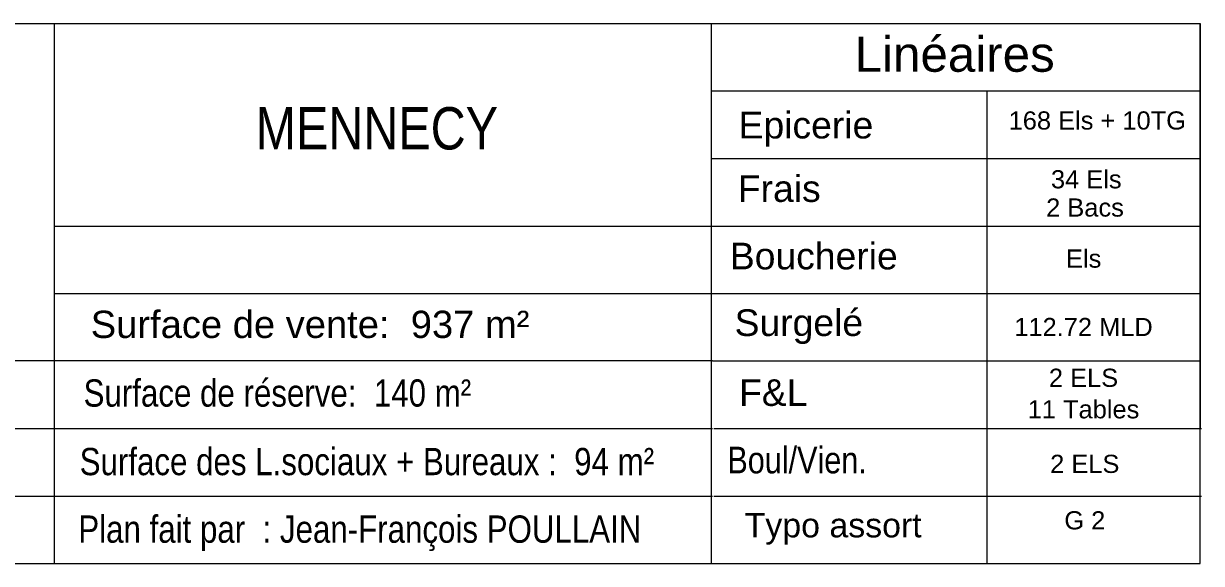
# Model space of a CAD drawing. Header units: millimetres. Extents: x 15590 to 15992, y 1055 to 1132.
# Drawn here: x 15659.18 to 15670.31, y 1063.33 to 1068.43 of the extents above; entities that cross this region are included whole.
import ezdxf

# ---------------------------------------------------------------- set-up
doc = ezdxf.new("R2010")
doc.units = ezdxf.units.MM
doc.header["$MEASUREMENT"] = 0
doc.layers.get('0').update_dxf_attribs({"lineweight": 9})
doc.layers.add('Hachures', color=252, linetype='Continuous', lineweight=20)
doc.layers.add('le cartouche', color=7, linetype='Continuous')
doc.styles.add('Arial Narrow', font='ARIALN.TTF', dxfattribs={"height": 0.3})

msp = doc.modelspace()

# ---------------------------------------------------------------- linework, layer by layer
for p, q in [((15659.47, 1068.432), (15659.47, 1063.326)), ((15665.676, 1068.432), (15665.676, 1063.326)), ((15670.295, 1064.602), (15670.295, 1068.432)), ((15670.295, 1068.432), (15670.295, 1064.602)), ((15670.295, 1063.326), (15670.295, 1068.432)), ((15665.676, 1067.794), (15670.295, 1067.794)), ((15668.279, 1067.794), (15668.279, 1063.326)), ((15665.676, 1067.155), (15670.295, 1067.155)), ((15670.295, 1066.517), (15670.295, 1067.155)), ((15659.47, 1066.517), (15670.295, 1066.517)), ((15659.47, 1065.879), (15665.688, 1065.879)), ((15665.688, 1065.879), (15670.295, 1065.879)), ((15665.688, 1065.241), (15655.98, 1065.241)), ((15665.688, 1065.241), (15670.295, 1065.241)), ((15655.98, 1064.602), (15665.688, 1064.602)), ((15665.7, 1064.602), (15670.307, 1064.602)), ((15655.98, 1063.964), (15665.688, 1063.964)), ((15665.7, 1063.964), (15670.307, 1063.964)), ((15655.98, 1063.326), (15670.295, 1063.326))]:
    msp.add_line(p, q)
at = {"layer": 'Hachures'}
msp.add_line((15655.98, 1068.432), (15670.295, 1068.432), dxfattribs=at)

# ---------------------------------------------------------------- texts
at = {"style": 'Arial Narrow'}
for s, height, p in [('Surface de réserve:  140 m²', 0.2578, (15659.748, 1064.809)), ('Surface des L.sociaux + Bureaux :  94 m²', 0.2578, (15659.711, 1064.161)), ('Boul/Vien.', 0.2521, (15665.829, 1064.178)), ('Plan fait par  : Jean-François POULLAIN', 0.2578, (15659.698, 1063.522))]:
    msp.add_text(s, height=height, dxfattribs=at).set_placement(p)
at = {"attachment_point": 2, "style": 'Arial Narrow'}
for s, insert, char_height, width in [('{\\fArial|b0|i0|c0|p34;\\C1;Linéaires}', (15667.976, 1068.309), 0.33333, 62.1978), ('{\\fArial|b0|i0|c0|p34;Epicerie}', (15666.571, 1067.597), 0.25208, 124.3956), ('{\\fArial|b0|i0|c0|p34;168 Els + 10TG}', (15669.323, 1067.601), 0.17187, 124.3956), ('{\\fArial|b0|i0|c0|p34;Frais }', (15666.319, 1066.997), 0.25208, 124.3956), ('{\\fArial|b0|i0|c0|p34;34 Els}', (15669.219, 1067.045), 0.17187, 124.3956), ('{\\fArial|b0|i0|c0|p34;2 Bacs}', (15669.207, 1066.778), 0.17187, 124.3956), ('{\\fArial|b0|i0|c0|p34;Boucherie}', (15666.645, 1066.359), 0.25208, 124.3956), ('{\\fArial|b0|i0|c0|p34; Els}', (15669.161, 1066.295), 0.17187, 124.3956), ('{\\fArial|b0|i0|c0|p34;Surface de vente:  937 m²}', (15661.887, 1065.716), 0.2578, 62.1978), ('{\\fArial|b0|i0|c0|p34;Surgelé}', (15666.504, 1065.729), 0.25208, 124.3956), ('\\pt62.217;{\\fArial|b0|i0|c0|p34;112.72 MLD }', (15669.193, 1065.648), 0.17187, 124.3956), ('{\\fArial|b0|i0|c0|p34;2 ELS}', (15669.193, 1065.168), 0.17187, 124.3956), ('{\\fArial|b0|i0|c0|p34;F&L}', (15666.262, 1065.068), 0.25208, 124.3956), ('{\\fArial|b0|i0|c0|p34;11 Tables}', (15669.193, 1064.87), 0.17187, 124.3956), ('{\\fArial|b0|i0|c0|p34;2 ELS}', (15669.205, 1064.354), 0.17187, 124.3956), ('{\\fArial|b0|i0|c0|p34;\\C1;Typo assort}', (15666.828, 1063.802), 0.22916, 62.1978), ('{\\fArial|b0|i0|c0|p34;G 2}', (15669.205, 1063.82), 0.17187, 124.3956)]:
    msp.add_mtext(s, dxfattribs=dict(at, insert=insert, char_height=char_height, width=width))
at = {"layer": 'le cartouche', "color": 1, "style": 'Arial Narrow'}
msp.add_text('MENNECY', height=0.4, dxfattribs=at).set_placement((15661.372, 1067.241))

doc.saveas('drawing.dxf')
